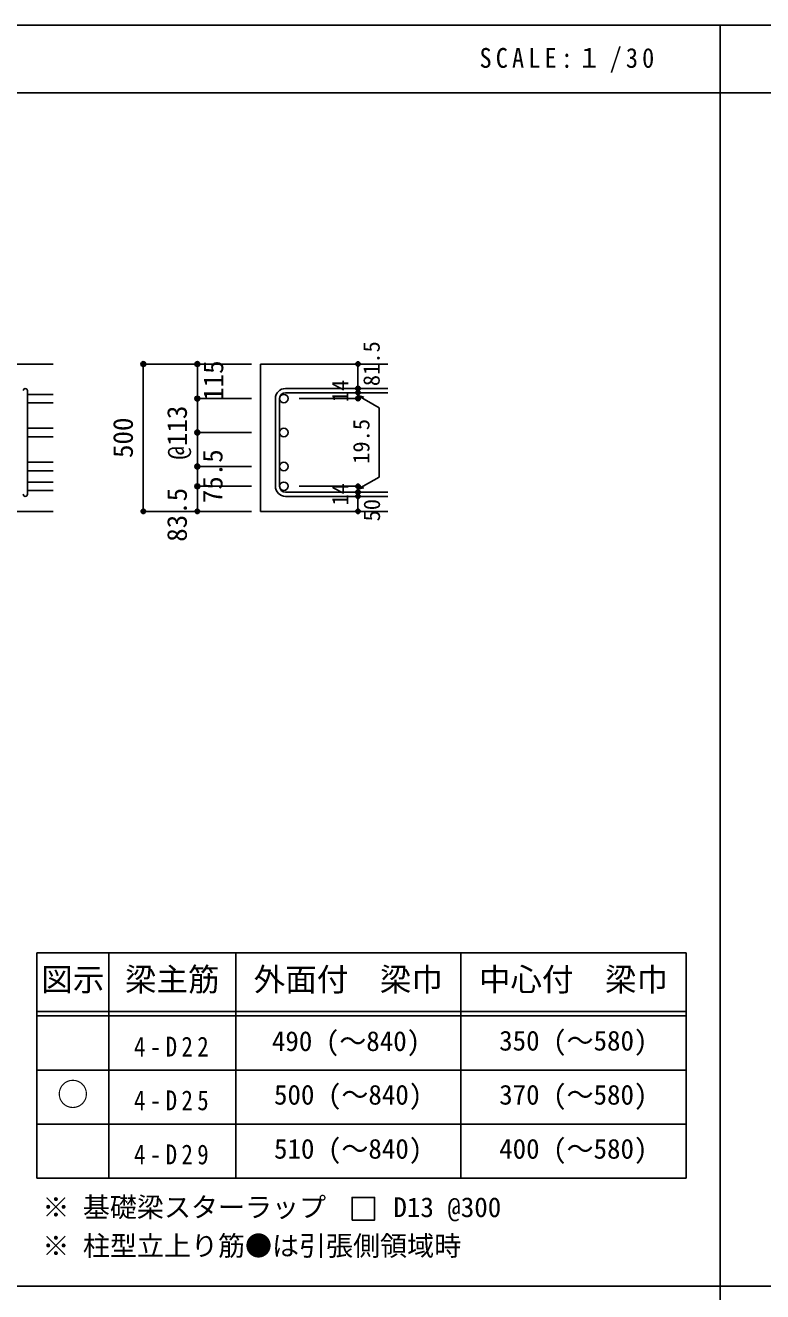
# Model space of a CAD drawing. Units: millimetres at full size, sheet at 1:30, with parts at other scales. Extents: x -5973 to 5954, y -4195 to 4201.
# Drawn here: x -3439 to -983, y -15 to 4201 of the extents above; entities that cross this region are included whole.
import ezdxf
from ezdxf.enums import TextEntityAlignment as Align

# ---------------------------------------------------------------- set-up
doc = ezdxf.new("R2010")
doc.units = ezdxf.units.MM
doc.header["$LTSCALE"] = 30
doc.header["$PDMODE"] = 32
doc.header["$PDSIZE"] = 15
for name, color, linetype in [('0-1_躯体線', 2, 'Continuous'), ('0-5_基礎梁筋', 7, 'Continuous'), ('0-6_スタラップ筋', 7, 'Continuous'), ('0-D_寸法', 4, 'Continuous'), ('6-7_文字', 7, 'Continuous'), ('6-E_枠', 7, 'Continuous'), ('F-0_枠', 6, 'Continuous')]:
    doc.layers.add(name, color=color, linetype=linetype)
doc.styles.add('ＭＳ ゴシック', font='')
doc.styles.get('ＭＳ ゴシック').set_extended_font_data('MS Gothic')

msp = doc.modelspace()

# ---------------------------------------------------------------- linework, layer by layer
at = {"layer": '0-1_躯体線'}
for p, q in [((-3345.8, 3073.3), (-4845.8, 3073.3)), ((-2230.8, 3073.3), (-2655.8, 3073.3)), ((-2655.8, 3073.3), (-2655.8, 2582.8)), ((-3745.8, 2582.8), (-3345.8, 2582.8)), ((-2230.8, 2582.8), (-2655.8, 2582.8))]:
    msp.add_line(p, q, dxfattribs=at)
at = {"layer": '0-5_基礎梁筋'}
for p, q in [((-3431.8, 2972.37), (-3345.8, 2972.37)), ((-3431.8, 2944.37), (-3345.8, 2944.37)), ((-3431.8, 2859.33), (-3345.8, 2859.33)), ((-3431.8, 2831.33), (-3345.8, 2831.33)), ((-3431.8, 2746.3), (-3345.8, 2746.3)), ((-3431.8, 2718.3), (-3345.8, 2718.3)), ((-3431.8, 2680.3), (-3345.8, 2680.3)), ((-3431.8, 2652.3), (-3345.8, 2652.3))]:
    msp.add_line(p, q, dxfattribs=at)
at = {"layer": '0-5_基礎梁筋', "color": 3}
for centre in [(-2577.8, 2958.37), (-2577.8, 2845.33), (-2577.8, 2732.3), (-2577.8, 2666.3)]:
    msp.add_circle(centre, 14, dxfattribs=at)
at = {"layer": '0-6_スタラップ筋'}
for p, q in [((-3431.8, 2639.8), (-3431.8, 2984.87)), ((-2605.8, 2958.37), (-2605.8, 2666.3)), ((-2591.8, 2958.37), (-2591.8, 2666.3)), ((-2230.8, 2991.87), (-2572.3, 2991.87)), ((-2230.8, 2977.87), (-2572.3, 2977.87)), ((-2230.8, 2646.8), (-2572.3, 2646.8)), ((-2230.8, 2632.8), (-2572.3, 2632.8))]:
    msp.add_line(p, q, dxfattribs=at)
for centre, radius, start, end in [((-3438.8, 2984.87), 7, 0, 180), ((-2572.3, 2958.37), 33.5, 90, 180), ((-2572.3, 2958.37), 19.5, 90, 180), ((-2572.3, 2666.3), 33.5, 180, 270), ((-2572.3, 2666.3), 19.5, 180, 270), ((-3438.8, 2639.8), 7, 180, 0)]:
    msp.add_arc(centre, radius, start, end, dxfattribs=at)
at = {"layer": '0-D_寸法'}
for p, q in [((-3045.8, 3073.3), (-3045.8, 2582.8)), ((-3045.8, 3073.3), (-2865.8, 3073.3)), ((-3045.8, 3073.3), (-2865.8, 3073.3)), ((-3045.8, 2582.8), (-3045.8, 3073.3)), ((-2865.8, 2958.37), (-2865.8, 3073.3)), ((-2865.8, 3073.3), (-2685.8, 3073.3)), ((-2865.8, 3073.3), (-2685.8, 3073.3)), ((-2865.8, 3073.3), (-2865.8, 2958.37)), ((-2865.8, 2958.37), (-2685.8, 2958.37)), ((-2865.8, 2958.37), (-2685.8, 2958.37)), ((-2865.8, 2958.37), (-2865.8, 2809.3)), ((-2865.8, 2958.37), (-2865.8, 2728.83)), ((-2330.8, 2958.37), (-2526.89, 2958.37)), ((-2330.8, 2977.87), (-2330.8, 2991.87)), ((-2330.8, 2977.87), (-2330.8, 2958.37)), ((-2330.8, 2968.12), (-2311.48, 2962.94)), ((-2330.8, 2968.12), (-2260.74, 2927.67)), ((-2260.74, 2927.67), (-2260.74, 2697)), ((-2865.8, 2845.33), (-2685.8, 2845.33)), ((-2865.8, 2732.3), (-2685.8, 2732.3)), ((-2865.8, 2666.3), (-2685.8, 2666.3)), ((-2330.8, 2666.3), (-2526.89, 2666.3)), ((-2330.8, 2656.55), (-2260.74, 2697)), ((-2330.8, 2646.8), (-2330.8, 2666.3)), ((-2330.8, 2656.55), (-2311.48, 2661.73)), ((-2330.8, 2632.8), (-2330.8, 2646.8)), ((-2330.8, 2582.8), (-2330.8, 2632.8)), ((-3045.8, 2582.8), (-2865.8, 2582.8)), ((-2865.8, 2582.8), (-2685.8, 2582.8))]:
    msp.add_line(p, q, dxfattribs=at)
for points in [[(-2330.8, 3073.3), (-2330.8, 2991.87), (-2330.8, 3073.3)], [(-2865.8, 2728.83), (-2865.8, 2666.3), (-2865.8, 2582.8)]]:
    msp.add_lwpolyline(points, dxfattribs=at)
for centre, radius in [((-3045.8, 3073.3), 8), ((-3045.8, 3073.3), 7.2), ((-3045.8, 3073.3), 6.4), ((-3045.8, 3073.3), 5.6), ((-3045.8, 3073.3), 4.8), ((-2865.8, 3073.3), 8), ((-2865.8, 3073.3), 7.2), ((-2865.8, 3073.3), 6.4), ((-2865.8, 3073.3), 5.6), ((-2865.8, 3073.3), 4.8), ((-3045.8, 3073.3), 4), ((-3045.8, 3073.3), 3.2), ((-3045.8, 3073.3), 2.4), ((-3045.8, 3073.3), 1.6), ((-3045.8, 3073.3), 0.8), ((-2865.8, 3073.3), 4), ((-2865.8, 3073.3), 3.2), ((-2865.8, 3073.3), 2.4), ((-2865.8, 3073.3), 1.6), ((-2865.8, 3073.3), 0.8), ((-2330.8, 3073.3), 4), ((-2330.8, 3073.3), 3.6), ((-2330.8, 3073.3), 3.2), ((-2330.8, 3073.3), 2.8), ((-2330.8, 3073.3), 2.4), ((-2330.8, 3073.3), 2), ((-2330.8, 3073.3), 1.6), ((-2330.8, 3073.3), 1.2), ((-2330.8, 3073.3), 0.8), ((-2330.8, 3073.3), 0.4), ((-2330.8, 2991.87), 4), ((-2330.8, 2991.87), 3.6), ((-2330.8, 2991.87), 3.2), ((-2330.8, 2991.87), 2.8), ((-2330.8, 2991.87), 2.4), ((-2330.8, 2991.87), 2), ((-2865.8, 2958.37), 8), ((-2865.8, 2958.37), 7.2), ((-2865.8, 2958.37), 6.4), ((-2865.8, 2958.37), 5.6), ((-2865.8, 2958.37), 4.8), ((-2865.8, 2958.37), 4), ((-2865.8, 2958.37), 3.2), ((-2865.8, 2958.37), 2.4), ((-2865.8, 2958.37), 1.6), ((-2865.8, 2958.37), 0.8), ((-2330.8, 2977.87), 4), ((-2330.8, 2958.37), 4), ((-2330.8, 2977.87), 3.6), ((-2330.8, 2958.37), 3.6), ((-2330.8, 2977.87), 3.2), ((-2330.8, 2958.37), 3.2), ((-2330.8, 2977.87), 2.8), ((-2330.8, 2958.37), 2.8), ((-2330.8, 2977.87), 2.4), ((-2330.8, 2958.37), 2.4), ((-2330.8, 2977.87), 2), ((-2330.8, 2958.37), 2), ((-2330.8, 2991.87), 1.6), ((-2330.8, 2977.87), 1.6), ((-2330.8, 2958.37), 1.6), ((-2330.8, 2991.87), 1.2), ((-2330.8, 2977.87), 1.2), ((-2330.8, 2958.37), 1.2), ((-2330.8, 2991.87), 0.8), ((-2330.8, 2977.87), 0.8), ((-2330.8, 2958.37), 0.8), ((-2330.8, 2991.87), 0.4), ((-2330.8, 2977.87), 0.4), ((-2330.8, 2958.37), 0.4), ((-2865.8, 2845.33), 8), ((-2865.8, 2845.33), 7.2), ((-2865.8, 2845.33), 6.4), ((-2865.8, 2845.33), 5.6), ((-2865.8, 2845.33), 4.8), ((-2865.8, 2845.33), 4), ((-2865.8, 2845.33), 3.2), ((-2865.8, 2845.33), 2.4), ((-2865.8, 2845.33), 1.6), ((-2865.8, 2845.33), 0.8), ((-2865.8, 2732.3), 8), ((-2865.8, 2732.3), 7.2), ((-2865.8, 2732.3), 6.4), ((-2865.8, 2732.3), 5.6), ((-2865.8, 2732.3), 4.8), ((-2865.8, 2732.3), 4), ((-2865.8, 2732.3), 3.2), ((-2865.8, 2732.3), 2.4), ((-2865.8, 2732.3), 1.6), ((-2865.8, 2732.3), 0.8), ((-2865.8, 2666.3), 8), ((-2865.8, 2666.3), 7.2), ((-2865.8, 2666.3), 6.4), ((-2865.8, 2666.3), 5.6), ((-2865.8, 2666.3), 4.8), ((-2865.8, 2666.3), 4), ((-2865.8, 2666.3), 3.2), ((-2865.8, 2666.3), 2.4), ((-2865.8, 2666.3), 1.6), ((-2865.8, 2666.3), 0.8), ((-2330.8, 2666.3), 4), ((-2330.8, 2666.3), 3.6), ((-2330.8, 2666.3), 3.2), ((-2330.8, 2666.3), 2.8), ((-2330.8, 2666.3), 2.4), ((-2330.8, 2666.3), 2), ((-2330.8, 2666.3), 1.6), ((-2330.8, 2666.3), 1.2), ((-2330.8, 2666.3), 0.8), ((-2330.8, 2666.3), 0.4), ((-2330.8, 2646.8), 4), ((-2330.8, 2632.8), 4), ((-2330.8, 2646.8), 3.6), ((-2330.8, 2632.8), 3.6), ((-2330.8, 2646.8), 3.2), ((-2330.8, 2632.8), 3.2), ((-2330.8, 2646.8), 2.8), ((-2330.8, 2632.8), 2.8), ((-2330.8, 2646.8), 2.4), ((-2330.8, 2632.8), 2.4), ((-2330.8, 2646.8), 2), ((-2330.8, 2632.8), 2), ((-2330.8, 2646.8), 1.6), ((-2330.8, 2632.8), 1.6), ((-2330.8, 2646.8), 1.2), ((-2330.8, 2632.8), 1.2), ((-2330.8, 2646.8), 0.8), ((-2330.8, 2632.8), 0.8), ((-2330.8, 2646.8), 0.4), ((-2330.8, 2632.8), 0.4), ((-3045.8, 2582.8), 7.2), ((-3045.8, 2582.8), 6.4), ((-3045.8, 2582.8), 5.6), ((-3045.8, 2582.8), 4.8), ((-3045.8, 2582.8), 4), ((-3045.8, 2582.8), 3.2), ((-3045.8, 2582.8), 2.4), ((-3045.8, 2582.8), 1.6), ((-3045.8, 2582.8), 0.8), ((-2865.8, 2582.8), 7.2), ((-2865.8, 2582.8), 6.4), ((-2865.8, 2582.8), 5.6), ((-2865.8, 2582.8), 4.8), ((-2865.8, 2582.8), 4), ((-2865.8, 2582.8), 3.2), ((-2865.8, 2582.8), 2.4), ((-2865.8, 2582.8), 1.6), ((-2865.8, 2582.8), 0.8), ((-2330.8, 2582.8), 4), ((-2330.8, 2582.8), 3.6), ((-2330.8, 2582.8), 3.2), ((-2330.8, 2582.8), 2.8), ((-2330.8, 2582.8), 2.4), ((-2330.8, 2582.8), 2), ((-2330.8, 2582.8), 1.6), ((-2330.8, 2582.8), 1.2), ((-2330.8, 2582.8), 0.8), ((-2330.8, 2582.8), 0.4)]:
    msp.add_circle(centre, radius, dxfattribs=at)
at = {"layer": '0-D_寸法', "color": 7}
for p in [(-3045.8, 3073.3), (-2865.8, 3073.3), (-2330.8, 3073.3), (-2330.8, 2991.87), (-2865.8, 2958.37), (-2330.8, 2977.87), (-2330.8, 2958.37), (-2865.8, 2845.33), (-2865.8, 2732.3), (-2865.8, 2666.3), (-2330.8, 2666.3), (-2330.8, 2666.3), (-2330.8, 2646.8), (-2330.8, 2632.8), (-3045.8, 2582.8), (-2865.8, 2582.8), (-2330.8, 2582.8)]:
    msp.add_point(p, dxfattribs=at)
at = {"layer": '6-7_文字'}
msp.add_lwpolyline([(-2350.35, 223.35), (-2275.35, 223.35), (-2275.35, 298.35), (-2350.35, 298.35)], close=True, dxfattribs=at)
at = {"layer": '6-E_枠', "color": 3}
for p, q in [((-3400.52, 1112.77), (-3400.52, 362.77)), ((-3400.52, 1112.77), (-1238, 1112.77)), ((-1238, 1112.77), (-1238, 362.77)), ((-3400.52, 362.77), (-1238, 362.77))]:
    msp.add_line(p, q, dxfattribs=at)
at = {"layer": '6-E_枠'}
for p, q in [((-3160.52, 1112.77), (-3160.52, 362.77)), ((-2738, 1112.77), (-2738, 362.77)), ((-1988, 1112.77), (-1988, 362.77)), ((-3400.52, 917.77), (-1238, 917.77)), ((-3400.52, 902.77), (-1238, 902.77)), ((-3400.52, 722.77), (-1238, 722.77)), ((-3400.52, 542.77), (-1238, 542.77))]:
    msp.add_line(p, q, dxfattribs=at)
at = {"layer": 'F-0_枠'}
msp.add_line((-5972.88, 4201.15), (5954.1, 4201.15), dxfattribs=at)
at = {"layer": 'F-0_枠', "color": 2}
for p, q in [((-1124.64, 4201.15), (-1124.64, -4195.24)), ((-5972.88, 3976.15), (3723.6, 3976.15)), ((3723.6, 2.95), (-5972.88, 2.95))]:
    msp.add_line(p, q, dxfattribs=at)

# ---------------------------------------------------------------- texts
at = {"layer": '0-D_寸法', "style": 'ＭＳ ゴシック'}
for s, height, p in [('81.5', 54.99, (-2241.9, 2999.71)), ('115', 65.98, (-2759.7, 2950.75)), ('14', 54.99, (-2346.03, 2946.44)), ('@113', 65.98, (-2880.8, 2755.33)), ('500', 65.98, (-3060.8, 2760.55)), ('19.5', 54.99, (-2276.01, 2741.03)), ('75.5', 65.98, (-2762.25, 2609.98)), ('14', 54.99, (-2346.06, 2602.12)), ('83.5', 65.98, (-2880.95, 2481.58)), ('50', 54.99, (-2240.8, 2549.3))]:
    msp.add_text(s, height=height, rotation=90, dxfattribs=at).set_placement(p, align=Align.BOTTOM_LEFT)
at = {"layer": '6-7_文字', "color": 2, "style": 'ＭＳ ゴシック'}
for s, p in [('図示', (-3385.52, 962.77)), ('梁主筋', (-3106.76, 962.77)), ('外面付\u3000梁巾', (-2678, 962.77)), ('中心付\u3000梁巾', (-1928, 962.77)), ('○', (-3333.02, 580.27))]:
    msp.add_text(s, height=76.98, dxfattribs=at).set_placement(p, align=Align.BOTTOM_LEFT)
at = {"layer": '6-7_文字', "style": 'ＭＳ ゴシック'}
for s, p in [('490 (～840)', (-2617.53, 766.27)), ('350 (～580)', (-1860.5, 767.77)), ('500 (～840)', (-2610.5, 587.77)), ('370 (～580)', (-1860.5, 587.77)), ('510 (～840)', (-2610.5, 407.77)), ('400 (～580)', (-1860.5, 407.77)), ('※ 基礎梁スターラップ     D13 @300', (-3381.96, 213.19)), ('※ 柱型立上り筋●は引張側領域時', (-3381.96, 84.68))]:
    msp.add_text(s, height=65.98, dxfattribs=at).set_placement(p, align=Align.BOTTOM_LEFT)
at = {"layer": '6-7_文字', "color": 2, "insert": (-1925.98, 4043.65), "char_height": 65.98, "attachment_point": 7, "style": 'ＭＳ ゴシック'}
msp.add_mtext('\\T1.34;\\W0.9;SCALE:１/30', dxfattribs=at)
at = {"layer": '6-7_文字', "char_height": 65.98, "attachment_point": 7, "style": 'ＭＳ ゴシック'}
for s, insert in [('\\T1.38;\\W0.85;4-D22', (-3076.76, 767.77)), ('\\T1.38;\\W0.85;4-D25', (-3076.76, 587.77)), ('\\T1.38;\\W0.85;4-D29', (-3076.76, 407.77))]:
    msp.add_mtext(s, dxfattribs=dict(at, insert=insert))

doc.saveas('drawing.dxf')
